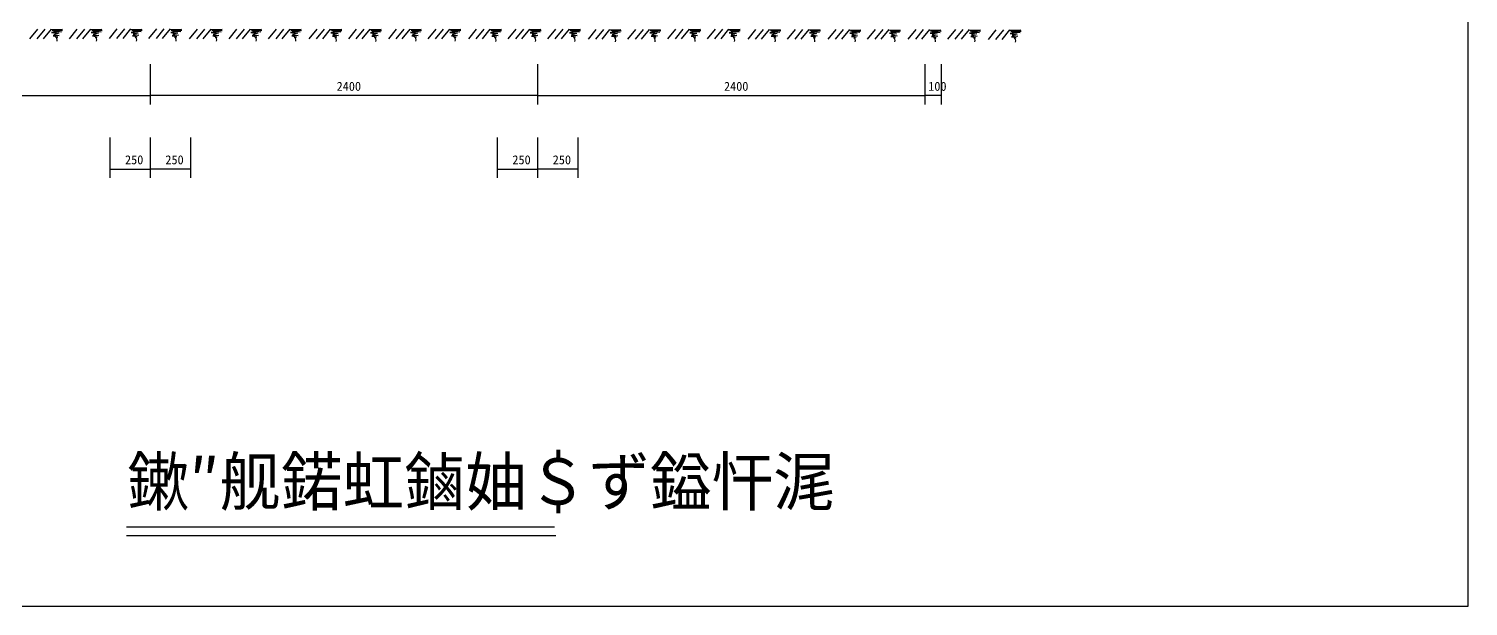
# Model space of a CAD drawing. Header units: metres. Extents: x 0 to 440, y 0 to 311.
# Drawn here: x 151.2 to 440.1, y 0 to 115.9 of the extents above; entities that cross this region are included whole.
import ezdxf

# ---------------------------------------------------------------- set-up
doc = ezdxf.new("R2010")
doc.units = ezdxf.units.M

msp = doc.modelspace()

# ---------------------------------------------------------------- linework, layer by layer
for p, q in [((440.15, 0), (440.15, 311.22)), ((152.94, 115.84), (151.35, 113.91)), ((154.44, 115.84), (152.85, 113.91)), ((155.67, 115.84), (154.09, 113.91)), ((155.61, 115.79), (157.96, 115.75)), ((157.96, 115.75), (155.91, 115.59)), ((155.91, 115.59), (158, 115.57)), ((160.87, 115.84), (159.29, 113.91)), ((162.37, 115.84), (160.79, 113.91)), ((163.61, 115.84), (162.02, 113.91)), ((163.54, 115.79), (165.9, 115.75)), ((165.9, 115.75), (163.85, 115.59)), ((163.85, 115.59), (165.94, 115.57)), ((168.9, 115.88), (167.32, 113.94)), ((170.4, 115.88), (168.81, 113.94)), ((171.64, 115.88), (170.05, 113.94)), ((171.57, 115.82), (173.93, 115.78)), ((173.93, 115.78), (171.88, 115.62)), ((171.88, 115.62), (173.97, 115.6)), ((173.97, 115.6), (172.12, 115.4)), ((176.84, 115.88), (175.25, 113.94)), ((178.34, 115.88), (176.75, 113.94)), ((179.57, 115.88), (177.98, 113.94)), ((179.51, 115.82), (181.86, 115.78)), ((181.86, 115.78), (179.81, 115.62)), ((179.81, 115.62), (181.9, 115.6)), ((181.9, 115.6), (180.05, 115.4)), ((184.98, 115.84), (183.4, 113.91)), ((186.48, 115.84), (184.9, 113.91)), ((187.72, 115.84), (186.13, 113.91)), ((187.65, 115.79), (190.01, 115.75)), ((190.01, 115.75), (187.96, 115.59)), ((187.96, 115.59), (190.05, 115.57)), ((192.92, 115.84), (191.33, 113.91)), ((194.42, 115.84), (192.83, 113.91)), ((195.65, 115.84), (194.06, 113.91)), ((195.59, 115.79), (197.94, 115.75)), ((197.94, 115.75), (195.89, 115.59)), ((195.89, 115.59), (197.98, 115.57)), ((200.85, 115.84), (199.27, 113.91)), ((202.35, 115.84), (200.77, 113.91)), ((203.59, 115.84), (202, 113.91)), ((203.52, 115.79), (205.88, 115.75)), ((205.88, 115.75), (203.83, 115.59)), ((203.83, 115.59), (205.92, 115.57)), ((209, 115.81), (207.41, 113.87)), ((210.5, 115.81), (208.91, 113.87)), ((211.73, 115.81), (210.15, 113.87)), ((211.67, 115.76), (214.02, 115.72)), ((214.02, 115.72), (211.97, 115.56)), ((216.94, 115.81), (215.35, 113.87)), ((218.43, 115.81), (216.85, 113.87)), ((219.67, 115.81), (218.08, 113.87)), ((219.6, 115.76), (221.96, 115.72)), ((221.96, 115.72), (219.91, 115.56)), ((224.96, 115.84), (223.38, 113.91)), ((226.46, 115.84), (224.88, 113.91)), ((227.7, 115.84), (226.11, 113.91)), ((227.63, 115.79), (229.99, 115.75)), ((229.99, 115.75), (227.94, 115.59)), ((227.94, 115.59), (230.03, 115.57)), ((232.9, 115.84), (231.31, 113.91)), ((234.4, 115.84), (232.81, 113.91)), ((235.63, 115.84), (234.04, 113.91)), ((235.57, 115.79), (237.92, 115.75)), ((237.92, 115.75), (235.87, 115.59)), ((235.87, 115.59), (237.96, 115.57)), ((241.04, 115.81), (239.46, 113.87)), ((242.54, 115.81), (240.96, 113.87)), ((243.78, 115.81), (242.19, 113.87)), ((243.71, 115.76), (246.07, 115.72)), ((246.07, 115.72), (244.02, 115.56)), ((248.98, 115.81), (247.39, 113.87)), ((250.48, 115.81), (248.89, 113.87)), ((251.71, 115.81), (250.13, 113.87)), ((251.65, 115.76), (254, 115.72)), ((254, 115.72), (251.95, 115.56)), ((256.92, 115.81), (255.33, 113.87)), ((258.41, 115.81), (256.83, 113.87)), ((259.65, 115.81), (258.06, 113.87)), ((259.58, 115.76), (261.94, 115.72)), ((261.94, 115.72), (259.89, 115.56)), ((265.06, 115.78), (263.47, 113.84)), ((266.56, 115.78), (264.97, 113.84)), ((267.79, 115.78), (266.21, 113.84)), ((267.73, 115.73), (270.08, 115.69)), ((270.08, 115.69), (268.03, 115.52)), ((273, 115.78), (271.41, 113.84)), ((274.5, 115.78), (272.91, 113.84)), ((275.73, 115.78), (274.14, 113.84)), ((275.67, 115.73), (278.02, 115.69)), ((278.02, 115.69), (275.97, 115.52)), ((281.02, 115.81), (279.44, 113.87)), ((282.52, 115.81), (280.94, 113.87)), ((283.76, 115.81), (282.17, 113.87)), ((283.69, 115.76), (286.05, 115.72)), ((286.05, 115.72), (284, 115.56)), ((288.96, 115.81), (287.37, 113.87)), ((290.46, 115.81), (288.87, 113.87)), ((291.69, 115.81), (290.11, 113.87)), ((291.63, 115.76), (293.98, 115.72)), ((293.98, 115.72), (291.93, 115.56)), ((297.1, 115.78), (295.52, 113.84)), ((298.6, 115.78), (297.02, 113.84)), ((299.84, 115.78), (298.25, 113.84)), ((299.77, 115.73), (302.13, 115.69)), ((302.13, 115.69), (300.08, 115.52)), ((305.04, 115.78), (303.45, 113.84)), ((306.54, 115.78), (304.95, 113.84)), ((307.77, 115.78), (306.19, 113.84)), ((307.71, 115.73), (310.06, 115.69)), ((310.06, 115.69), (308.01, 115.52)), ((313.19, 115.75), (311.6, 113.81)), ((314.69, 115.75), (313.1, 113.81)), ((315.92, 115.75), (314.33, 113.81)), ((315.86, 115.69), (318.21, 115.65)), ((318.21, 115.65), (316.16, 115.49)), ((321.12, 115.75), (319.53, 113.81)), ((322.62, 115.75), (321.03, 113.81)), ((323.85, 115.75), (322.27, 113.81)), ((323.79, 115.69), (326.14, 115.65)), ((326.14, 115.65), (324.1, 115.49)), ((329.27, 115.72), (327.68, 113.78)), ((330.77, 115.72), (329.18, 113.78)), ((332, 115.72), (330.41, 113.78)), ((331.94, 115.66), (334.29, 115.62)), ((334.29, 115.62), (332.24, 115.46)), ((337.2, 115.72), (335.62, 113.78)), ((338.7, 115.72), (337.11, 113.78)), ((339.94, 115.72), (338.35, 113.78)), ((339.87, 115.66), (342.23, 115.62)), ((342.23, 115.62), (340.18, 115.46)), ((345.35, 115.68), (343.76, 113.74)), ((346.85, 115.68), (345.26, 113.74)), ((348.08, 115.68), (346.5, 113.74)), ((348.02, 115.63), (350.37, 115.59)), ((350.37, 115.59), (348.32, 115.43)), ((157.8, 115.3), (155.79, 115.12)), ((155.79, 115.12), (157.23, 115)), ((157.33, 114.55), (156.08, 114.47)), ((156.08, 114.47), (157.01, 114.31)), ((158, 115.57), (156.16, 115.36)), ((156.16, 115.36), (157.8, 115.3)), ((157.23, 115), (156.2, 114.78)), ((156.2, 114.78), (157.33, 114.55)), ((157.01, 114.31), (156.58, 114.23)), ((156.58, 114.23), (156.87, 114.07)), ((156.87, 114.07), (156.79, 113.99)), ((156.79, 113.99), (156.79, 113.93)), ((156.79, 113.93), (156.85, 113.66)), ((156.85, 113.66), (156.81, 113.38)), ((165.74, 115.3), (163.73, 115.12)), ((163.73, 115.12), (165.17, 115)), ((165.27, 114.55), (164.01, 114.47)), ((164.01, 114.47), (164.94, 114.31)), ((165.94, 115.57), (164.09, 115.36)), ((164.09, 115.36), (165.74, 115.3)), ((165.17, 115), (164.13, 114.78)), ((164.13, 114.78), (165.27, 114.55)), ((164.94, 114.31), (164.52, 114.23)), ((164.52, 114.23), (164.8, 114.07)), ((164.8, 114.07), (164.72, 113.99)), ((164.72, 113.99), (164.72, 113.93)), ((164.72, 113.93), (164.78, 113.66)), ((164.78, 113.66), (164.74, 113.38)), ((173.76, 115.34), (171.75, 115.15)), ((171.75, 115.15), (173.19, 115.03)), ((173.3, 114.59), (172.04, 114.51)), ((172.04, 114.51), (172.97, 114.34)), ((172.12, 115.4), (173.76, 115.34)), ((173.19, 115.03), (172.16, 114.81)), ((172.16, 114.81), (173.3, 114.59)), ((172.97, 114.34), (172.55, 114.26)), ((172.55, 114.26), (172.83, 114.1)), ((172.83, 114.1), (172.75, 114.02)), ((172.75, 114.02), (172.75, 113.96)), ((172.75, 113.96), (172.81, 113.69)), ((172.81, 113.69), (172.77, 113.41)), ((181.7, 115.34), (179.69, 115.15)), ((179.69, 115.15), (181.13, 115.03)), ((181.23, 114.59), (179.97, 114.51)), ((179.97, 114.51), (180.91, 114.34)), ((180.05, 115.4), (181.7, 115.34)), ((181.13, 115.03), (180.1, 114.81)), ((180.1, 114.81), (181.23, 114.59)), ((180.91, 114.34), (180.48, 114.26)), ((180.48, 114.26), (180.76, 114.1)), ((180.76, 114.1), (180.68, 114.02)), ((180.68, 114.02), (180.68, 113.96)), ((180.68, 113.96), (180.74, 113.69)), ((180.74, 113.69), (180.7, 113.41)), ((189.84, 115.3), (187.84, 115.12)), ((187.84, 115.12), (189.28, 115)), ((189.38, 114.55), (188.12, 114.47)), ((188.12, 114.47), (189.05, 114.31)), ((190.05, 115.57), (188.2, 115.36)), ((188.2, 115.36), (189.84, 115.3)), ((189.28, 115), (188.24, 114.78)), ((188.24, 114.78), (189.38, 114.55)), ((189.05, 114.31), (188.63, 114.23)), ((188.63, 114.23), (188.91, 114.07)), ((188.91, 114.07), (188.83, 113.99)), ((188.83, 113.99), (188.83, 113.93)), ((188.83, 113.93), (188.89, 113.66)), ((188.89, 113.66), (188.85, 113.38)), ((197.78, 115.3), (195.77, 115.12)), ((195.77, 115.12), (197.21, 115)), ((197.31, 114.55), (196.05, 114.47)), ((196.05, 114.47), (196.99, 114.31)), ((197.98, 115.57), (196.14, 115.36)), ((196.14, 115.36), (197.78, 115.3)), ((197.21, 115), (196.18, 114.78)), ((196.18, 114.78), (197.31, 114.55)), ((196.99, 114.31), (196.56, 114.23)), ((196.56, 114.23), (196.85, 114.07)), ((196.85, 114.07), (196.77, 113.99)), ((196.77, 113.99), (196.77, 113.93)), ((196.77, 113.93), (196.83, 113.66)), ((196.83, 113.66), (196.79, 113.38)), ((205.71, 115.3), (203.71, 115.12)), ((203.71, 115.12), (205.15, 115)), ((205.25, 114.55), (203.99, 114.47)), ((203.99, 114.47), (204.92, 114.31)), ((205.92, 115.57), (204.07, 115.36)), ((204.07, 115.36), (205.71, 115.3)), ((205.15, 115), (204.11, 114.78)), ((204.11, 114.78), (205.25, 114.55)), ((204.92, 114.31), (204.5, 114.23)), ((204.5, 114.23), (204.78, 114.07)), ((204.78, 114.07), (204.7, 113.99)), ((204.7, 113.99), (204.7, 113.93)), ((204.7, 113.93), (204.76, 113.66)), ((204.76, 113.66), (204.72, 113.38)), ((213.86, 115.27), (211.85, 115.09)), ((211.85, 115.09), (213.29, 114.97)), ((211.97, 115.56), (214.06, 115.54)), ((213.39, 114.52), (212.14, 114.44)), ((212.14, 114.44), (213.07, 114.28)), ((214.06, 115.54), (212.22, 115.33)), ((212.22, 115.33), (213.86, 115.27)), ((213.29, 114.97), (212.26, 114.74)), ((212.26, 114.74), (213.39, 114.52)), ((213.07, 114.28), (212.64, 114.2)), ((212.64, 114.2), (212.93, 114.04)), ((212.93, 114.04), (212.85, 113.95)), ((212.85, 113.95), (212.85, 113.89)), ((212.85, 113.89), (212.91, 113.63)), ((212.91, 113.63), (212.87, 113.35)), ((221.8, 115.27), (219.79, 115.09)), ((219.79, 115.09), (221.23, 114.97)), ((219.91, 115.56), (222, 115.54)), ((221.33, 114.52), (220.07, 114.44)), ((220.07, 114.44), (221, 114.28)), ((222, 115.54), (220.15, 115.33)), ((220.15, 115.33), (221.8, 115.27)), ((221.23, 114.97), (220.19, 114.74)), ((220.19, 114.74), (221.33, 114.52)), ((221, 114.28), (220.58, 114.2)), ((220.58, 114.2), (220.86, 114.04)), ((220.86, 114.04), (220.78, 113.95)), ((220.78, 113.95), (220.78, 113.89)), ((220.78, 113.89), (220.84, 113.63)), ((220.84, 113.63), (220.8, 113.35)), ((229.82, 115.3), (227.81, 115.12)), ((227.81, 115.12), (229.26, 115)), ((229.36, 114.55), (228.1, 114.47)), ((228.1, 114.47), (229.03, 114.31)), ((230.03, 115.57), (228.18, 115.36)), ((228.18, 115.36), (229.82, 115.3)), ((229.26, 115), (228.22, 114.78)), ((228.22, 114.78), (229.36, 114.55)), ((229.03, 114.31), (228.61, 114.23)), ((228.61, 114.23), (228.89, 114.07)), ((228.89, 114.07), (228.81, 113.99)), ((228.81, 113.99), (228.81, 113.93)), ((228.81, 113.93), (228.87, 113.66)), ((228.87, 113.66), (228.83, 113.38)), ((237.76, 115.3), (235.75, 115.12)), ((235.75, 115.12), (237.19, 115)), ((237.29, 114.55), (236.03, 114.47)), ((236.03, 114.47), (236.97, 114.31)), ((237.96, 115.57), (236.12, 115.36)), ((236.12, 115.36), (237.76, 115.3)), ((237.19, 115), (236.16, 114.78)), ((236.16, 114.78), (237.29, 114.55)), ((236.97, 114.31), (236.54, 114.23)), ((236.54, 114.23), (236.83, 114.07)), ((236.83, 114.07), (236.74, 113.99)), ((236.74, 113.99), (236.74, 113.93)), ((236.74, 113.93), (236.81, 113.66)), ((236.81, 113.66), (236.76, 113.38)), ((245.9, 115.27), (243.9, 115.09)), ((243.9, 115.09), (245.34, 114.97)), ((244.02, 115.56), (246.11, 115.54)), ((245.44, 114.52), (244.18, 114.44)), ((244.18, 114.44), (245.11, 114.28)), ((246.11, 115.54), (244.26, 115.33)), ((244.26, 115.33), (245.9, 115.27)), ((245.34, 114.97), (244.3, 114.74)), ((244.3, 114.74), (245.44, 114.52)), ((245.11, 114.28), (244.69, 114.2)), ((244.69, 114.2), (244.97, 114.04)), ((244.97, 114.04), (244.89, 113.95)), ((244.89, 113.95), (244.89, 113.89)), ((244.89, 113.89), (244.95, 113.63)), ((244.95, 113.63), (244.91, 113.35)), ((253.84, 115.27), (251.83, 115.09)), ((251.83, 115.09), (253.27, 114.97)), ((251.95, 115.56), (254.04, 115.54)), ((253.37, 114.52), (252.12, 114.44)), ((252.12, 114.44), (253.05, 114.28)), ((254.04, 115.54), (252.2, 115.33)), ((252.2, 115.33), (253.84, 115.27)), ((253.27, 114.97), (252.24, 114.74)), ((252.24, 114.74), (253.37, 114.52)), ((253.05, 114.28), (252.62, 114.2)), ((252.62, 114.2), (252.91, 114.04)), ((252.91, 114.04), (252.83, 113.95)), ((252.83, 113.95), (252.83, 113.89)), ((252.83, 113.89), (252.89, 113.63)), ((252.89, 113.63), (252.85, 113.35)), ((261.78, 115.27), (259.77, 115.09)), ((259.77, 115.09), (261.21, 114.97)), ((259.89, 115.56), (261.98, 115.54)), ((261.31, 114.52), (260.05, 114.44)), ((260.05, 114.44), (260.98, 114.28)), ((261.98, 115.54), (260.13, 115.33)), ((260.13, 115.33), (261.78, 115.27)), ((261.21, 114.97), (260.17, 114.74)), ((260.17, 114.74), (261.31, 114.52)), ((260.98, 114.28), (260.56, 114.2)), ((260.56, 114.2), (260.84, 114.04)), ((260.84, 114.04), (260.76, 113.95)), ((260.76, 113.95), (260.76, 113.89)), ((260.76, 113.89), (260.82, 113.63)), ((260.82, 113.63), (260.78, 113.35)), ((269.92, 115.24), (267.91, 115.06)), ((267.91, 115.06), (269.35, 114.94)), ((268.03, 115.52), (270.12, 115.5)), ((269.45, 114.49), (268.2, 114.41)), ((268.2, 114.41), (269.13, 114.25)), ((270.12, 115.5), (268.28, 115.3)), ((268.28, 115.3), (269.92, 115.24)), ((269.35, 114.94), (268.32, 114.71)), ((268.32, 114.71), (269.45, 114.49)), ((269.13, 114.25), (268.7, 114.17)), ((268.7, 114.17), (268.99, 114)), ((268.99, 114), (268.91, 113.92)), ((268.91, 113.92), (268.91, 113.86)), ((268.91, 113.86), (268.97, 113.6)), ((268.97, 113.6), (268.93, 113.31)), ((277.86, 115.24), (275.85, 115.06)), ((275.85, 115.06), (277.29, 114.94)), ((275.97, 115.52), (278.06, 115.5)), ((277.39, 114.49), (276.13, 114.41)), ((276.13, 114.41), (277.07, 114.25)), ((278.06, 115.5), (276.21, 115.3)), ((276.21, 115.3), (277.86, 115.24)), ((277.29, 114.94), (276.25, 114.71)), ((276.25, 114.71), (277.39, 114.49)), ((277.07, 114.25), (276.64, 114.17)), ((276.64, 114.17), (276.92, 114)), ((276.92, 114), (276.84, 113.92)), ((276.84, 113.92), (276.84, 113.86)), ((276.84, 113.86), (276.9, 113.6)), ((276.9, 113.6), (276.86, 113.31)), ((285.88, 115.27), (283.88, 115.09)), ((283.88, 115.09), (285.32, 114.97)), ((284, 115.56), (286.09, 115.54)), ((285.42, 114.52), (284.16, 114.44)), ((284.16, 114.44), (285.09, 114.28)), ((286.09, 115.54), (284.24, 115.33)), ((284.24, 115.33), (285.88, 115.27)), ((285.32, 114.97), (284.28, 114.74)), ((284.28, 114.74), (285.42, 114.52)), ((285.09, 114.28), (284.67, 114.2)), ((284.67, 114.2), (284.95, 114.04)), ((284.95, 114.04), (284.87, 113.95)), ((284.87, 113.95), (284.87, 113.89)), ((284.87, 113.89), (284.93, 113.63)), ((284.93, 113.63), (284.89, 113.35)), ((293.82, 115.27), (291.81, 115.09)), ((291.81, 115.09), (293.25, 114.97)), ((291.93, 115.56), (294.02, 115.54)), ((293.35, 114.52), (292.1, 114.44)), ((292.1, 114.44), (293.03, 114.28)), ((294.02, 115.54), (292.18, 115.33)), ((292.18, 115.33), (293.82, 115.27)), ((293.25, 114.97), (292.22, 114.74)), ((292.22, 114.74), (293.35, 114.52)), ((293.03, 114.28), (292.6, 114.2)), ((292.6, 114.2), (292.89, 114.04)), ((292.89, 114.04), (292.81, 113.95)), ((292.81, 113.95), (292.81, 113.89)), ((292.81, 113.89), (292.87, 113.63)), ((292.87, 113.63), (292.83, 113.35)), ((301.97, 115.24), (299.96, 115.06)), ((299.96, 115.06), (301.4, 114.94)), ((300.08, 115.52), (302.17, 115.5)), ((301.5, 114.49), (300.24, 114.41)), ((300.24, 114.41), (301.17, 114.25)), ((302.17, 115.5), (300.32, 115.3)), ((300.32, 115.3), (301.97, 115.24)), ((301.4, 114.94), (300.36, 114.71)), ((300.36, 114.71), (301.5, 114.49)), ((301.17, 114.25), (300.75, 114.17)), ((300.75, 114.17), (301.03, 114)), ((301.03, 114), (300.95, 113.92)), ((300.95, 113.92), (300.95, 113.86)), ((300.95, 113.86), (301.01, 113.6)), ((301.01, 113.6), (300.97, 113.31)), ((309.9, 115.24), (307.89, 115.06)), ((307.89, 115.06), (309.33, 114.94)), ((308.01, 115.52), (310.1, 115.5)), ((309.43, 114.49), (308.18, 114.41)), ((308.18, 114.41), (309.11, 114.25)), ((310.1, 115.5), (308.26, 115.3)), ((308.26, 115.3), (309.9, 115.24)), ((309.33, 114.94), (308.3, 114.71)), ((308.3, 114.71), (309.43, 114.49)), ((309.11, 114.25), (308.68, 114.17)), ((308.68, 114.17), (308.97, 114)), ((308.97, 114), (308.89, 113.92)), ((308.89, 113.92), (308.89, 113.86)), ((308.89, 113.86), (308.95, 113.6)), ((308.95, 113.6), (308.91, 113.31)), ((318.05, 115.21), (316.04, 115.03)), ((316.04, 115.03), (317.48, 114.9)), ((316.16, 115.49), (318.25, 115.47)), ((317.58, 114.46), (316.32, 114.38)), ((316.32, 114.38), (317.26, 114.21)), ((318.25, 115.47), (316.4, 115.27)), ((316.4, 115.27), (318.05, 115.21)), ((317.48, 114.9), (316.44, 114.68)), ((316.44, 114.68), (317.58, 114.46)), ((317.26, 114.21), (316.83, 114.13)), ((316.83, 114.13), (317.11, 113.97)), ((317.11, 113.97), (317.03, 113.89)), ((317.03, 113.89), (317.03, 113.83)), ((317.03, 113.83), (317.09, 113.57)), ((317.09, 113.57), (317.05, 113.28)), ((325.98, 115.21), (323.97, 115.03)), ((323.97, 115.03), (325.41, 114.9)), ((324.1, 115.49), (326.19, 115.47)), ((325.52, 114.46), (324.26, 114.38)), ((324.26, 114.38), (325.19, 114.21)), ((326.19, 115.47), (324.34, 115.27)), ((324.34, 115.27), (325.98, 115.21)), ((325.41, 114.9), (324.38, 114.68)), ((324.38, 114.68), (325.52, 114.46)), ((325.19, 114.21), (324.76, 114.13)), ((324.76, 114.13), (325.05, 113.97)), ((325.05, 113.97), (324.97, 113.89)), ((324.97, 113.89), (324.97, 113.83)), ((324.97, 113.83), (325.03, 113.57)), ((325.03, 113.57), (324.99, 113.28)), ((334.13, 115.18), (332.12, 114.99)), ((332.12, 114.99), (333.56, 114.87)), ((332.24, 115.46), (334.33, 115.44)), ((333.66, 114.43), (332.4, 114.34)), ((332.4, 114.34), (333.34, 114.18)), ((334.33, 115.44), (332.48, 115.24)), ((332.48, 115.24), (334.13, 115.18)), ((333.56, 114.87), (332.53, 114.65)), ((332.53, 114.65), (333.66, 114.43)), ((333.34, 114.18), (332.91, 114.1)), ((332.91, 114.1), (333.19, 113.94)), ((333.19, 113.94), (333.11, 113.86)), ((333.11, 113.86), (333.11, 113.8)), ((333.11, 113.8), (333.17, 113.53)), ((333.17, 113.53), (333.13, 113.25)), ((342.06, 115.18), (340.05, 114.99)), ((340.05, 114.99), (341.5, 114.87)), ((340.18, 115.46), (342.27, 115.44)), ((341.6, 114.43), (340.34, 114.34)), ((340.34, 114.34), (341.27, 114.18)), ((342.27, 115.44), (340.42, 115.24)), ((340.42, 115.24), (342.06, 115.18)), ((341.5, 114.87), (340.46, 114.65)), ((340.46, 114.65), (341.6, 114.43)), ((341.27, 114.18), (340.85, 114.1)), ((340.85, 114.1), (341.13, 113.94)), ((341.13, 113.94), (341.05, 113.86)), ((341.05, 113.86), (341.05, 113.8)), ((341.05, 113.8), (341.11, 113.53)), ((341.11, 113.53), (341.07, 113.25)), ((350.21, 115.14), (348.2, 114.96)), ((348.2, 114.96), (349.64, 114.84)), ((348.32, 115.43), (350.41, 115.41)), ((349.74, 114.39), (348.48, 114.31)), ((348.48, 114.31), (349.42, 114.15)), ((350.41, 115.41), (348.57, 115.2)), ((348.57, 115.2), (350.21, 115.14)), ((349.64, 114.84), (348.61, 114.62)), ((348.61, 114.62), (349.74, 114.39)), ((349.42, 114.15), (348.99, 114.07)), ((348.99, 114.07), (349.28, 113.91)), ((349.28, 113.91), (349.19, 113.83)), ((349.19, 113.83), (349.19, 113.76)), ((349.19, 113.76), (349.26, 113.5)), ((349.26, 113.5), (349.22, 113.22)), ((175.57, 108.8), (175.57, 100.69)), ((175.57, 108.8), (175.57, 100.69)), ((253.33, 108.8), (253.33, 100.69)), ((253.33, 108.8), (253.33, 100.69)), ((331.09, 108.8), (331.09, 100.69)), ((331.09, 108.8), (331.09, 100.69)), ((334.33, 108.8), (334.33, 100.69)), ((97.81, 102.49), (175.57, 102.49)), ((253.33, 102.49), (175.57, 102.49)), ((253.33, 102.49), (331.09, 102.49)), ((334.33, 102.49), (331.09, 102.49)), ((167.47, 94.06), (167.47, 85.95)), ((175.57, 94.06), (175.57, 85.95)), ((175.57, 94.06), (175.57, 85.95)), ((183.67, 94.06), (183.67, 85.95)), ((245.23, 94.06), (245.23, 85.95)), ((253.33, 94.06), (253.33, 85.95)), ((253.33, 94.06), (253.33, 85.95)), ((261.43, 94.06), (261.43, 85.95)), ((167.47, 87.75), (175.57, 87.75)), ((183.67, 87.75), (175.57, 87.75)), ((245.23, 87.75), (253.33, 87.75)), ((261.43, 87.75), (253.33, 87.75)), ((170.81, 15.93), (256.71, 15.93)), ((170.81, 14.19), (257.01, 14.19)), ((0, 0), (440.15, 0))]:
    msp.add_line(p, q)

# ---------------------------------------------------------------- texts
for s, height, p in [('2400', 1.8, (213, 103.45)), ('2400', 1.8, (290.76, 103.45)), ('100', 1.8, (331.76, 103.45)), ('250', 1.8, (170.52, 88.7)), ('250', 1.8, (178.62, 88.7)), ('250', 1.8, (248.28, 88.7)), ('250', 1.8, (256.38, 88.7)), ('鏉″舰鍩虹鏀妯＄ず鎰忓浘', 9.5, (171, 20.24))]:
    msp.add_text(s, height=height).set_placement(p)

doc.saveas('drawing.dxf')
